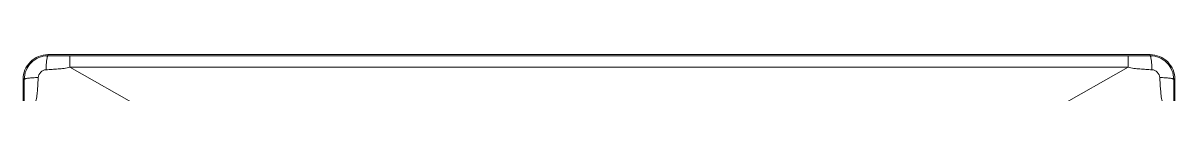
# Model space of a CAD drawing. Header units: millimetres. Extents: x 33157 to 59611, y -29750 to 1750.
# Drawn here: x 53659.59 to 53694.29, y 655.22 to 656.42 of the extents above; entities that cross this region are included whole.
import ezdxf

# ---------------------------------------------------------------- set-up
doc = ezdxf.new("R2010")
doc.units = ezdxf.units.MM
doc.layers.get('0').update_dxf_attribs({"lineweight": 18})

msp = doc.modelspace()

# ---------------------------------------------------------------- linework, layer by layer
at = {"lineweight": 9}
for p, q in [((53660.344, 656.42), (53660.344, 656.383)), ((53661.008, 656.382), (53661.008, 656.04)), ((53692.88, 656.382), (53692.88, 656.04)), ((53693.544, 656.42), (53693.544, 656.383)), ((53659.594, 655.67), (53659.594, 557.17)), ((53694.294, 655.67), (53694.294, 655.67)), ((53694.294, 655.67), (53694.294, 557.17))]:
    msp.add_line(p, q, dxfattribs=at)
for points, knots in [([(53660.344, 656.42), (53660.145, 656.42), (53659.955, 656.341), (53659.814, 656.2), (53659.673, 656.059), (53659.594, 655.868), (53659.594, 655.67)], [0, 0, 0, 0, 166473.779354, 166473.779354, 166473.779354, 332947.558707, 332947.558707, 332947.558707, 332947.558707]), ([(53660.344, 656.383), (53660.155, 656.383), (53659.974, 656.308), (53659.84, 656.174), (53659.706, 656.04), (53659.631, 655.859), (53659.631, 655.67)], [0, 0, 0, 0, 166473.930654, 166473.930654, 166473.930654, 332947.861308, 332947.861308, 332947.861308, 332947.861308]), ([(53660.344, 656.383), (53660.34, 656.382), (53660.337, 656.378), (53660.334, 656.374), (53660.33, 656.365), (53660.327, 656.358), (53660.325, 656.35), (53660.321, 656.337), (53660.318, 656.324), (53660.316, 656.312), (53660.313, 656.295), (53660.31, 656.278), (53660.308, 656.261), (53660.302, 656.216), (53660.298, 656.171), (53660.295, 656.126), (53660.292, 656.071), (53660.29, 656.017), (53660.289, 655.962)], [0, 0, 0, 0, 141333.250899, 141333.250899, 141333.250899, 282666.501798, 282666.501798, 282666.501798, 423999.752697, 423999.752697, 423999.752697, 565333.003596, 565333.003596, 565333.003596, 706666.254496, 706666.254496, 706666.254496, 847999.505395, 847999.505395, 847999.505395, 847999.505395]), ([(53694.294, 655.67), (53694.294, 655.868), (53694.215, 656.059), (53694.075, 656.2), (53693.934, 656.341), (53693.743, 656.42), (53693.544, 656.42)], [0, 0, 0, 0, 166580.633745, 166580.633745, 166580.633745, 333161.26749, 333161.26749, 333161.26749, 333161.26749]), ([(53694.257, 655.67), (53694.257, 655.859), (53694.182, 656.04), (53694.049, 656.174), (53693.915, 656.308), (53693.733, 656.383), (53693.544, 656.383)], [0, 0, 0, 0, 166580.62649, 166580.62649, 166580.62649, 333161.25298, 333161.25298, 333161.25298, 333161.25298]), ([(53693.544, 656.383), (53693.549, 656.382), (53693.552, 656.378), (53693.554, 656.374), (53693.559, 656.365), (53693.561, 656.358), (53693.563, 656.35), (53693.567, 656.337), (53693.57, 656.324), (53693.572, 656.312), (53693.576, 656.295), (53693.578, 656.278), (53693.58, 656.261), (53693.586, 656.216), (53693.59, 656.171), (53693.593, 656.126), (53693.597, 656.071), (53693.599, 656.017), (53693.6, 655.962)], [0, 0, 0, 0, 141421.351321, 141421.351321, 141421.351321, 282842.702641, 282842.702641, 282842.702641, 424264.053962, 424264.053962, 424264.053962, 565685.405283, 565685.405283, 565685.405283, 707106.756603, 707106.756603, 707106.756603, 848528.107924, 848528.107924, 848528.107924, 848528.107924]), ([(53660.052, 655.725), (53660.055, 655.785), (53660.083, 655.844), (53660.126, 655.887), (53660.17, 655.931), (53660.229, 655.959), (53660.289, 655.962)], [0, 0, 0, 0, 166475.752773, 166475.752773, 166475.752773, 332951.505546, 332951.505546, 332951.505546, 332951.505546]), ([(53660.289, 655.962), (53660.349, 655.965), (53660.409, 655.969), (53660.469, 655.972), (53660.53, 655.976), (53660.59, 655.98), (53660.65, 655.985), (53660.71, 655.99), (53660.771, 655.996), (53660.831, 656.003), (53660.891, 656.01), (53660.952, 656.018), (53661.008, 656.04)], [0, 0, 0, 0, 147619.833821, 147619.833821, 147619.833821, 295239.667642, 295239.667642, 295239.667642, 442859.501462, 442859.501462, 442859.501462, 590479.335283, 590479.335283, 590479.335283, 590479.335283]), ([(53692.88, 656.04), (53692.908, 656.029), (53692.938, 656.022), (53692.967, 656.016), (53692.997, 656.011), (53693.027, 656.007), (53693.057, 656.003), (53693.117, 655.995), (53693.178, 655.99), (53693.238, 655.985), (53693.298, 655.98), (53693.359, 655.976), (53693.419, 655.972), (53693.479, 655.969), (53693.539, 655.965), (53693.6, 655.962)], [0, 0, 0, 0, 144001.437061, 144001.437061, 144001.437061, 288002.874123, 288002.874123, 288002.874123, 432004.311184, 432004.311184, 432004.311184, 576005.748245, 576005.748245, 576005.748245, 720007.185306, 720007.185306, 720007.185306, 720007.185306]), ([(53693.6, 655.962), (53693.659, 655.959), (53693.719, 655.931), (53693.762, 655.888), (53693.806, 655.844), (53693.834, 655.785), (53693.837, 655.725)], [0, 0, 0, 0, 166580.553386, 166580.553386, 166580.553386, 333161.106771, 333161.106771, 333161.106771, 333161.106771]), ([(53659.631, 655.67), (53659.632, 655.674), (53659.636, 655.677), (53659.64, 655.679), (53659.648, 655.684), (53659.656, 655.686), (53659.664, 655.689), (53659.676, 655.692), (53659.689, 655.695), (53659.702, 655.698), (53659.719, 655.701), (53659.736, 655.704), (53659.753, 655.706), (53659.798, 655.712), (53659.843, 655.715), (53659.888, 655.718), (53659.942, 655.722), (53659.997, 655.724), (53660.052, 655.725)], [0, 0, 0, 0, 141332.441521, 141332.441521, 141332.441521, 282664.883041, 282664.883041, 282664.883041, 423997.324562, 423997.324562, 423997.324562, 565329.766082, 565329.766082, 565329.766082, 706662.207603, 706662.207603, 706662.207603, 847994.649123, 847994.649123, 847994.649123, 847994.649123]), ([(53659.974, 655.005), (53659.985, 655.033), (53659.992, 655.063), (53659.997, 655.093), (53660.003, 655.123), (53660.007, 655.153), (53660.011, 655.183), (53660.019, 655.243), (53660.024, 655.303), (53660.029, 655.363), (53660.033, 655.424), (53660.038, 655.484), (53660.041, 655.544), (53660.045, 655.605), (53660.048, 655.665), (53660.052, 655.725)], [0, 0, 0, 0, 143913.135914, 143913.135914, 143913.135914, 287826.271828, 287826.271828, 287826.271828, 431739.407742, 431739.407742, 431739.407742, 575652.543655, 575652.543655, 575652.543655, 719565.679569, 719565.679569, 719565.679569, 719565.679569]), ([(53694.257, 655.67), (53694.257, 655.674), (53694.252, 655.677), (53694.248, 655.679), (53694.24, 655.684), (53694.232, 655.686), (53694.224, 655.689), (53694.212, 655.692), (53694.199, 655.695), (53694.186, 655.698), (53694.169, 655.701), (53694.152, 655.704), (53694.135, 655.706), (53694.091, 655.712), (53694.045, 655.715), (53694, 655.718), (53693.946, 655.722), (53693.891, 655.724), (53693.837, 655.725)], [0, 0, 0, 0, 141423.805901, 141423.805901, 141423.805901, 282847.611802, 282847.611802, 282847.611802, 424271.417704, 424271.417704, 424271.417704, 565695.223605, 565695.223605, 565695.223605, 707119.029506, 707119.029506, 707119.029506, 848542.835407, 848542.835407, 848542.835407, 848542.835407]), ([(53693.837, 655.725), (53693.84, 655.665), (53693.843, 655.605), (53693.847, 655.544), (53693.851, 655.484), (53693.855, 655.424), (53693.86, 655.364), (53693.865, 655.303), (53693.87, 655.243), (53693.877, 655.183), (53693.885, 655.122), (53693.893, 655.062), (53693.915, 655.005)], [0, 0, 0, 0, 147712.575978, 147712.575978, 147712.575978, 295425.151957, 295425.151957, 295425.151957, 443137.727935, 443137.727935, 443137.727935, 590850.303913, 590850.303913, 590850.303913, 590850.303913])]:
    msp.add_open_spline(points, degree=3, knots=knots, dxfattribs=at)
for points in [[(53693.544, 656.42), (53693.544, 656.42), (53660.344, 656.42), (53660.344, 656.42)], [(53660.344, 656.383), (53660.566, 656.382), (53660.787, 656.382), (53661.008, 656.382)], [(53661.008, 656.382), (53661.008, 656.382), (53692.88, 656.382), (53692.88, 656.382)], [(53692.88, 656.382), (53693.101, 656.382), (53693.323, 656.382), (53693.544, 656.383)], [(53661.008, 656.04), (53661.008, 656.04), (53692.88, 656.04), (53692.88, 656.04)], [(53661.008, 656.04), (53661.008, 656.04), (53665.325, 653.573), (53665.325, 653.573)], [(53692.88, 656.04), (53692.88, 656.04), (53688.564, 653.573), (53688.564, 653.573)], [(53659.631, 655.67), (53659.631, 655.67), (53659.594, 655.67), (53659.594, 655.67)], [(53659.632, 655.005), (53659.632, 655.227), (53659.632, 655.448), (53659.631, 655.67)], [(53694.257, 655.67), (53694.257, 655.448), (53694.257, 655.227), (53694.256, 655.005)], [(53694.257, 655.67), (53694.257, 655.67), (53694.294, 655.67), (53694.294, 655.67)]]:
    msp.add_open_spline(points, degree=3, dxfattribs=at)

doc.saveas('drawing.dxf')
